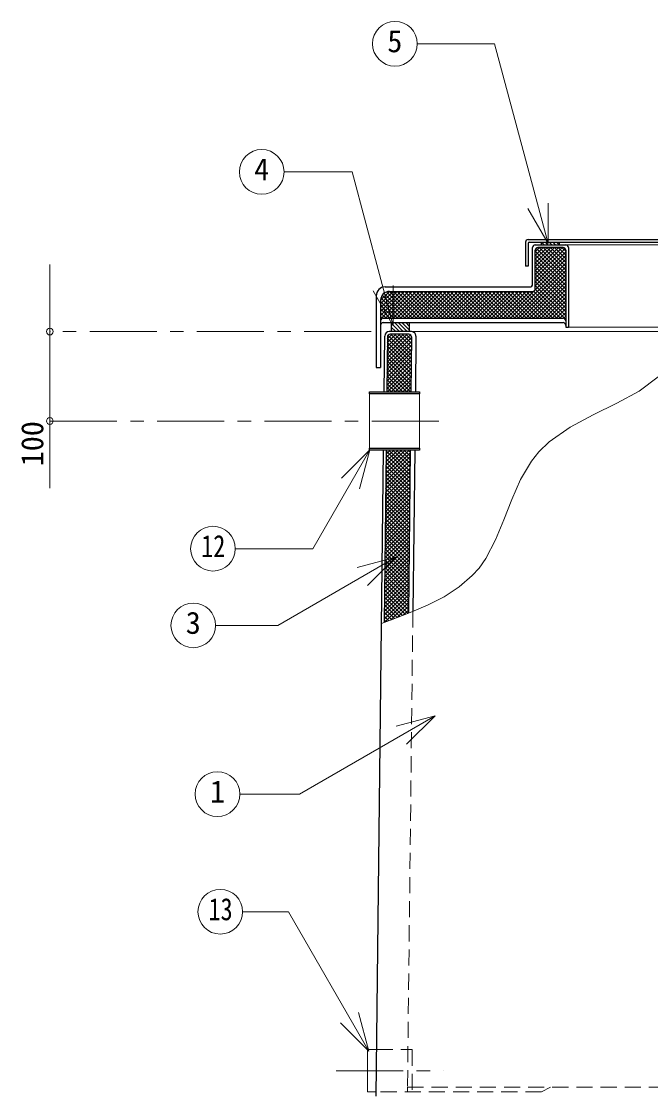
# Model space of a CAD drawing. Units: millimetres, scale not verified. Extents: x -3127 to 2948, y -2102 to 2112.
# Drawn here: x -921 to -217, y -1154 to 44 of the extents above; entities that cross this region are included whole.
import ezdxf
from ezdxf.enums import TextEntityAlignment as Align

# ---------------------------------------------------------------- set-up
doc = ezdxf.new("R2010")
doc.units = ezdxf.units.MM
doc.header["$LTSCALE"] = 15
doc.header["$PDMODE"] = 32
doc.header["$PDSIZE"] = 7.5
doc.linetypes.add('CHAIN1', pattern=[8, 5, -1, 1, -1])
doc.linetypes.add('DASHED1', pattern=[1.8, 1.2, -0.6])
doc.layers.add('0-0_ﾚｲﾔ1', color=7, linetype='Continuous', lineweight=18)
doc.styles.add('ＭＳ ゴシック', font='')
doc.styles.get('ＭＳ ゴシック').set_extended_font_data('MS Gothic')

msp = doc.modelspace()

# ---------------------------------------------------------------- linework, layer by layer
at = {"layer": '0-0_ﾚｲﾔ1'}
for p, q in [((-391.63, 19.36), (-478.17, 19.36)), ((-331.79, -204), (-391.63, 19.36)), ((-551.12, -123.9), (-627.07, -123.9)), ((-505, -296), (-551.12, -123.9)), ((-331.79, -204), (-354.29, -165.03)), ((-331.79, -204), (-331.79, -159)), ((-505, -296), (-505, -251)), ((-505, -296), (-527.5, -257.03)), ((-531.63, -372.25), (-531.63, -432.75)), ((-475.63, -372.25), (-475.63, -432.75)), ((-531.17, -434.71), (-594.99, -545.27)), ((-531.17, -434.71), (-562.99, -466.53)), ((-531.17, -434.71), (-542.81, -478.18)), ((-594.99, -545.27), (-681.65, -545.27)), ((-501.97, -554.78), (-545.44, -566.43)), ((-501.97, -554.78), (-533.79, -586.6)), ((-458.23, -732.17), (-609.93, -819.75)), ((-458.23, -732.17), (-501.7, -743.81)), ((-458.23, -732.17), (-490.05, -763.99)), ((-609.93, -819.75), (-676.61, -819.75)), ((-532.22, -1107.31), (-543.87, -1063.84)), ((-532.22, -1107.31), (-564.04, -1075.49)), ((-533.83, -1105.5), (-533.83, -1152.5)), ((-533.83, -1105.5), (-523.57, -1105.5)), ((-533.83, -1152.5), (-524.1, -1152.5))]:
    msp.add_line(p, q, dxfattribs=at)
at = {"layer": '0-0_ﾚｲﾔ1', "color": 5, "lineweight": 25}
for p, q in [((-357.08, -202.5), (-357.08, -229.5)), ((-354.08, -199.5), (-180.18, -199.5)), ((-352.58, -202.5), (-179.97, -202.5)), ((-339.08, -205.5), (-339.08, -202.5)), ((-319.08, -205.5), (-319.08, -202.5)), ((-354.08, -204), (-354.08, -229.5)), ((-349.08, -249.5), (-349.08, -208.5)), ((-346.08, -205.5), (-312.08, -205.5)), ((-346.08, -254.5), (-346.08, -211.5)), ((-315.08, -208.5), (-343.08, -208.5)), ((-312.08, -211.5), (-312.08, -297.5)), ((-309.08, -208.5), (-309.08, -297.5)), ((-354.08, -229.5), (-357.08, -229.5)), ((-514.08, -252.5), (-352.08, -252.5)), ((-509.08, -257.5), (-349.08, -257.5)), ((-519.08, -267.5), (-519.08, -342.5)), ((-516.08, -287.5), (-315.08, -287.5)), ((-516.08, -292.5), (-315.08, -292.5)), ((-507.27, -292.5), (-507.27, -302.5)), ((-487.27, -292.5), (-487.27, -302.5)), ((-312.08, -297.5), (-309.08, -297.5)), ((-515.27, -370), (-514.56, -307.44)), ((-511.57, -308.46), (-512.27, -370)), ((-484.56, -302.5), (-509.56, -302.5)), ((-487.57, -305.5), (-508.57, -305.5)), ((-484.57, -308.53), (-485.26, -370)), ((-479.56, -307.55), (-480.26, -370)), ((-524.15, -1157.5), (-516, -435)), ((-513, -435), (-515.17, -627.79)), ((-486, -435), (-488.06, -617.55)), ((-481, -435), (-483.03, -615.48))]:
    msp.add_line(p, q, dxfattribs=at)
at = {"layer": '0-0_ﾚｲﾔ1', "color": 4, "lineweight": 9}
for p, q in [((-339.08, -202.61), (-336.2, -205.5)), ((-334.95, -202.5), (-331.95, -205.5)), ((-330.71, -202.5), (-327.71, -205.5)), ((-326.47, -202.5), (-323.47, -205.5)), ((-322.22, -202.5), (-319.22, -205.5)), ((-346.08, -238.65), (-315.93, -208.5)), ((-346.08, -234.4), (-320.17, -208.5)), ((-346.08, -230.16), (-324.41, -208.5)), ((-346.08, -225.92), (-328.66, -208.5)), ((-346.08, -221.67), (-332.9, -208.5)), ((-346.08, -217.43), (-337.14, -208.5)), ((-346.08, -213.19), (-341.38, -208.5)), ((-346.08, -242.89), (-312.77, -209.58)), ((-346.08, -212.58), (-312.08, -246.58)), ((-346.08, -247.13), (-312.08, -213.13)), ((-345.12, -209.3), (-312.08, -242.34)), ((-341.68, -208.5), (-312.08, -238.1)), ((-337.44, -208.5), (-312.08, -233.85)), ((-333.2, -208.5), (-312.08, -229.61)), ((-328.95, -208.5), (-312.08, -225.37)), ((-324.71, -208.5), (-312.08, -221.13)), ((-320.47, -208.5), (-312.08, -216.88)), ((-316.22, -208.5), (-312.08, -212.64)), ((-179.76, -205.5), (-312.08, -205.5)), ((-889.08, -227.5), (-889.08, -477.5)), ((-373.72, -287.5), (-312.08, -225.86)), ((-346.51, -256.05), (-312.08, -221.62)), ((-346.08, -216.82), (-312.08, -250.82)), ((-346.08, -251.37), (-312.08, -217.37)), ((-346.08, -221.07), (-312.08, -255.07)), ((-346.08, -225.31), (-312.08, -259.31)), ((-369.47, -287.5), (-312.08, -230.1)), ((-365.23, -287.5), (-312.08, -234.34)), ((-360.99, -287.5), (-312.08, -238.59)), ((-346.08, -229.55), (-312.08, -263.55)), ((-346.08, -233.8), (-312.08, -267.8)), ((-346.08, -238.04), (-312.08, -272.04)), ((-356.75, -287.5), (-312.08, -242.83)), ((-352.5, -287.5), (-312.08, -247.07)), ((-348.26, -287.5), (-312.08, -251.31)), ((-346.08, -242.28), (-312.08, -276.28)), ((-346.08, -246.52), (-312.08, -280.52)), ((-346.08, -250.77), (-312.08, -284.77)), ((-519.08, -288.61), (-487.97, -257.5)), ((-519.08, -284.37), (-492.21, -257.5)), ((-519.08, -280.12), (-496.45, -257.5)), ((-519.08, -275.88), (-500.69, -257.5)), ((-519.08, -271.64), (-504.94, -257.5)), ((-519.08, -267.39), (-509.18, -257.5)), ((-517.37, -261.91), (-491.78, -287.5)), ((-515.34, -259.7), (-487.54, -287.5)), ((-513.72, -287.5), (-483.72, -257.5)), ((-512.64, -258.15), (-483.3, -287.5)), ((-509.48, -287.5), (-479.48, -257.5)), ((-509.06, -257.5), (-479.06, -287.5)), ((-505.24, -287.5), (-475.24, -257.5)), ((-504.81, -257.5), (-474.81, -287.5)), ((-500.99, -287.5), (-470.99, -257.5)), ((-500.57, -257.5), (-470.57, -287.5)), ((-496.75, -287.5), (-466.75, -257.5)), ((-496.33, -257.5), (-466.33, -287.5)), ((-492.51, -287.5), (-462.51, -257.5)), ((-492.08, -257.5), (-462.08, -287.5)), ((-488.27, -287.5), (-458.27, -257.5)), ((-487.84, -257.5), (-457.84, -287.5)), ((-484.02, -287.5), (-454.02, -257.5)), ((-483.6, -257.5), (-453.6, -287.5)), ((-479.78, -287.5), (-449.78, -257.5)), ((-479.36, -257.5), (-449.36, -287.5)), ((-475.54, -287.5), (-445.54, -257.5)), ((-475.11, -257.5), (-445.11, -287.5)), ((-471.3, -287.5), (-441.3, -257.5)), ((-470.87, -257.5), (-440.87, -287.5)), ((-467.05, -287.5), (-437.05, -257.5)), ((-466.63, -257.5), (-436.63, -287.5)), ((-462.81, -287.5), (-432.81, -257.5)), ((-462.39, -257.5), (-432.39, -287.5)), ((-458.57, -287.5), (-428.57, -257.5)), ((-458.14, -257.5), (-428.14, -287.5)), ((-454.33, -287.5), (-424.33, -257.5)), ((-453.9, -257.5), (-423.9, -287.5)), ((-450.08, -287.5), (-420.08, -257.5)), ((-449.66, -257.5), (-419.66, -287.5)), ((-445.84, -287.5), (-415.84, -257.5)), ((-445.42, -257.5), (-415.42, -287.5)), ((-441.6, -287.5), (-411.6, -257.5)), ((-441.17, -257.5), (-411.17, -287.5)), ((-437.36, -287.5), (-407.36, -257.5)), ((-436.93, -257.5), (-406.93, -287.5)), ((-433.11, -287.5), (-403.11, -257.5)), ((-432.69, -257.5), (-402.69, -287.5)), ((-428.87, -287.5), (-398.87, -257.5)), ((-428.44, -257.5), (-398.44, -287.5)), ((-424.63, -287.5), (-394.63, -257.5)), ((-424.2, -257.5), (-394.2, -287.5)), ((-420.38, -287.5), (-390.38, -257.5)), ((-419.96, -257.5), (-389.96, -287.5)), ((-416.14, -287.5), (-386.14, -257.5)), ((-415.72, -257.5), (-385.72, -287.5)), ((-411.9, -287.5), (-381.9, -257.5)), ((-411.47, -257.5), (-381.47, -287.5)), ((-407.66, -287.5), (-377.66, -257.5)), ((-407.23, -257.5), (-377.23, -287.5)), ((-403.41, -287.5), (-373.41, -257.5)), ((-402.99, -257.5), (-372.99, -287.5)), ((-399.17, -287.5), (-369.17, -257.5)), ((-398.75, -257.5), (-368.75, -287.5)), ((-394.93, -287.5), (-364.93, -257.5)), ((-394.5, -257.5), (-364.5, -287.5)), ((-390.69, -287.5), (-360.69, -257.5)), ((-390.26, -257.5), (-360.26, -287.5)), ((-386.44, -287.5), (-356.44, -257.5)), ((-386.02, -257.5), (-356.02, -287.5)), ((-382.2, -287.5), (-352.2, -257.5)), ((-381.78, -257.5), (-351.78, -287.5)), ((-377.96, -287.5), (-347.52, -257.06)), ((-377.53, -257.5), (-347.53, -287.5)), ((-373.29, -257.5), (-343.29, -287.5)), ((-369.05, -257.5), (-339.05, -287.5)), ((-364.81, -257.5), (-334.81, -287.5)), ((-360.56, -257.5), (-330.56, -287.5)), ((-356.32, -257.5), (-326.32, -287.5)), ((-352.08, -257.5), (-322.08, -287.5)), ((-348.03, -257.3), (-317.83, -287.5)), ((-346.12, -254.97), (-312.08, -289.01)), ((-344.02, -287.5), (-312.08, -255.56)), ((-339.77, -287.5), (-312.08, -259.8)), ((-519.08, -268.68), (-500.27, -287.5)), ((-519.08, -272.93), (-504.51, -287.5)), ((-518.71, -264.81), (-496.03, -287.5)), ((-335.53, -287.5), (-312.08, -264.04)), ((-331.29, -287.5), (-312.08, -268.28)), ((-327.05, -287.5), (-312.08, -272.53)), ((-519.08, -277.17), (-508.75, -287.5)), ((-519.08, -281.41), (-513, -287.5)), ((-519.08, -285.66), (-517.07, -287.66)), ((-322.8, -287.5), (-312.08, -276.77)), ((-318.56, -287.5), (-312.08, -281.01)), ((-314.4, -287.57), (-312.08, -285.26)), ((-519.08, -289.9), (-519.03, -289.95)), ((-507.27, -293.22), (-498, -302.5)), ((-507.27, -297.47), (-502.24, -302.5)), ((-503.75, -292.5), (-493.75, -302.5)), ((-499.51, -292.5), (-489.51, -302.5)), ((-495.27, -292.5), (-487.27, -300.5)), ((-491.03, -292.5), (-487.27, -296.25)), ((-312.21, -289.63), (-312.08, -289.5)), ((-309.08, -297.5), (-180.83, -297.5)), ((-511.89, -336.57), (-484.58, -309.26)), ((-511.84, -332.28), (-485.7, -306.15)), ((-511.79, -327.99), (-489.3, -305.5)), ((-511.74, -323.7), (-493.54, -305.5)), ((-511.69, -319.41), (-497.78, -305.5)), ((-511.65, -315.12), (-502.02, -305.5)), ((-511.6, -310.83), (-506.27, -305.5)), ((-511.59, -310.12), (-484.89, -336.82)), ((-510.88, -306.58), (-484.84, -332.62)), ((-507.72, -305.5), (-484.79, -328.43)), ((-507.27, -301.71), (-506.48, -302.5)), ((-503.48, -305.5), (-484.75, -324.23)), ((-499.24, -305.5), (-484.7, -320.03)), ((-495, -305.5), (-484.65, -315.84)), ((-490.75, -305.5), (-484.61, -311.64)), ((-486.16, -305.85), (-484.92, -307.08)), ((-484.56, -302.5), (-181.87, -302.5)), ((-512.03, -349.45), (-484.72, -322.14)), ((-511.98, -345.15), (-484.68, -317.84)), ((-511.94, -340.86), (-484.63, -313.55)), ((-511.73, -322.7), (-485.03, -349.4)), ((-511.68, -318.51), (-484.98, -345.21)), ((-511.64, -314.31), (-484.94, -341.01)), ((-512.18, -362.32), (-484.87, -335.01)), ((-512.13, -358.03), (-484.82, -330.72)), ((-512.08, -353.74), (-484.77, -326.43)), ((-511.87, -335.29), (-485.17, -361.99)), ((-511.83, -331.09), (-485.13, -357.79)), ((-511.78, -326.9), (-485.08, -353.6)), ((-512.23, -366.61), (-484.92, -339.3)), ((-511.97, -343.68), (-485.65, -370)), ((-511.92, -339.48), (-485.22, -366.18)), ((-511.37, -370), (-484.97, -343.59)), ((-512.11, -356.26), (-498.38, -370)), ((-512.06, -352.07), (-494.14, -370)), ((-512.02, -347.87), (-489.89, -370)), ((-507.13, -370), (-485.01, -347.88)), ((-502.88, -370), (-485.06, -352.17)), ((-498.64, -370), (-485.11, -356.46)), ((-512.25, -368.85), (-511.11, -370)), ((-512.2, -364.65), (-506.86, -370)), ((-512.16, -360.46), (-502.62, -370)), ((-494.4, -370), (-485.16, -360.76)), ((-490.16, -370), (-485.21, -365.05)), ((-485.91, -370), (-485.26, -369.34)), ((-513.39, -469.6), (-486.08, -442.29)), ((-513.34, -465.3), (-486.03, -437.99)), ((-513.29, -461.01), (-487.27, -435)), ((-513.24, -456.72), (-491.52, -435)), ((-513.2, -452.43), (-495.76, -435)), ((-513.15, -448.14), (-500, -435)), ((-513.1, -443.85), (-504.25, -435)), ((-513.06, -440.17), (-486.36, -466.87)), ((-513.05, -439.56), (-508.49, -435)), ((-513.01, -435.97), (-486.31, -462.67)), ((-513, -435.27), (-512.73, -435)), ((-509.75, -435), (-486.26, -458.48)), ((-505.5, -435), (-486.21, -454.28)), ((-501.26, -435), (-486.17, -450.09)), ((-497.02, -435), (-486.12, -445.89)), ((-492.78, -435), (-486.07, -441.7)), ((-488.53, -435), (-486.03, -437.5)), ((-513.53, -482.47), (-486.22, -455.16)), ((-513.49, -478.18), (-486.18, -450.87)), ((-513.44, -473.89), (-486.13, -446.58)), ((-513.2, -452.76), (-486.5, -479.46)), ((-513.15, -448.56), (-486.45, -475.26)), ((-513.1, -444.36), (-486.4, -471.07)), ((-513.63, -491.05), (-486.32, -463.74)), ((-513.58, -486.76), (-486.27, -459.45)), ((-513.34, -465.34), (-486.64, -492.04)), ((-513.29, -461.15), (-486.59, -487.85)), ((-513.25, -456.95), (-486.55, -483.65)), ((-513.78, -503.92), (-486.47, -476.61)), ((-513.73, -499.63), (-486.42, -472.32)), ((-513.68, -495.34), (-486.37, -468.03)), ((-513.48, -477.93), (-486.78, -504.63)), ((-513.44, -473.73), (-486.74, -500.43)), ((-513.39, -469.54), (-486.69, -496.24)), ((-513.92, -516.8), (-486.61, -489.49)), ((-513.87, -512.51), (-486.56, -485.2)), ((-513.83, -508.21), (-486.52, -480.9)), ((-513.63, -490.51), (-486.92, -517.21)), ((-513.58, -486.32), (-486.88, -513.02)), ((-513.53, -482.12), (-486.83, -508.82)), ((-514.07, -529.67), (-486.76, -502.36)), ((-514.02, -525.38), (-486.71, -498.07)), ((-513.97, -521.09), (-486.66, -493.78)), ((-513.77, -503.1), (-487.07, -529.8)), ((-513.72, -498.9), (-487.02, -525.6)), ((-513.67, -494.71), (-486.97, -521.41)), ((-514.16, -538.25), (-486.85, -510.94)), ((-514.12, -533.96), (-486.81, -506.65)), ((-513.86, -511.49), (-487.16, -538.19)), ((-513.81, -507.29), (-487.11, -533.99)), ((-514.31, -551.13), (-487, -523.82)), ((-514.26, -546.83), (-486.95, -519.52)), ((-514.21, -542.54), (-486.9, -515.23)), ((-514, -524.08), (-487.3, -550.78)), ((-513.96, -519.88), (-487.26, -546.58)), ((-513.91, -515.68), (-487.21, -542.39)), ((-514.45, -564), (-487.14, -536.69)), ((-514.41, -559.71), (-487.1, -532.4)), ((-514.36, -555.42), (-487.05, -528.11)), ((-514.15, -536.66), (-487.45, -563.36)), ((-514.1, -532.47), (-487.4, -559.17)), ((-514.05, -528.27), (-487.35, -554.97)), ((-514.6, -576.87), (-487.29, -549.56)), ((-514.55, -572.58), (-487.24, -545.27)), ((-514.5, -568.29), (-487.19, -540.98)), ((-514.29, -549.25), (-487.59, -575.95)), ((-514.24, -545.05), (-487.54, -571.75)), ((-514.19, -540.86), (-487.49, -567.56)), ((-514.75, -589.75), (-487.44, -562.44)), ((-514.7, -585.45), (-487.39, -558.14)), ((-514.65, -581.16), (-487.34, -553.85)), ((-514.43, -561.83), (-487.73, -588.53)), ((-514.38, -557.64), (-487.68, -584.34)), ((-514.34, -553.44), (-487.63, -580.14)), ((-514.84, -598.33), (-487.53, -571.02)), ((-514.79, -594.04), (-487.48, -566.73)), ((-514.57, -574.42), (-487.87, -601.12)), ((-514.52, -570.22), (-487.82, -596.92)), ((-514.48, -566.03), (-487.78, -592.73)), ((-514.99, -611.2), (-487.68, -583.89)), ((-514.94, -606.91), (-487.63, -579.6)), ((-514.89, -602.62), (-487.58, -575.31)), ((-514.67, -582.81), (-487.97, -609.51)), ((-514.62, -578.61), (-487.92, -605.31)), ((-515.13, -624.07), (-487.82, -596.76)), ((-515.08, -619.78), (-487.77, -592.47)), ((-515.04, -615.49), (-487.73, -588.18)), ((-514.81, -595.4), (-491.38, -618.82)), ((-514.76, -591.2), (-488.32, -617.65)), ((-514.71, -587), (-488.01, -613.71)), ((-514.95, -607.98), (-500.59, -622.34)), ((-514.9, -603.79), (-497.52, -621.17)), ((-514.86, -599.59), (-494.45, -619.99)), ((-514.27, -627.46), (-487.87, -601.05)), ((-507.57, -625), (-487.92, -605.35)), ((-500.73, -622.4), (-487.97, -609.64)), ((-515.09, -620.57), (-509.83, -625.83)), ((-515.05, -616.37), (-506.73, -624.69)), ((-515, -612.18), (-503.66, -623.52)), ((-493.85, -619.77), (-488.02, -613.93)), ((-515.14, -624.76), (-512.94, -626.97))]:
    msp.add_line(p, q, dxfattribs=at)
at = {"layer": '0-0_ﾚｲﾔ1', "color": 4, "linetype": 'CHAIN1', "lineweight": 9}
for p, q in [((-529.58, -302.5), (-889.08, -302.5)), ((-889.08, -402.5), (-440.63, -402.5)), ((-568.83, -1129), (-448.83, -1129))]:
    msp.add_line(p, q, dxfattribs=at)
at = {"layer": '0-0_ﾚｲﾔ1', "linetype": 'DASHED1'}
for p, q in [((-483.03, -615.48), (-489.04, -1147.5)), ((-489.04, -1147.5), (310.88, -1147.5))]:
    msp.add_line(p, q, dxfattribs=at)
at = {"layer": '0-0_ﾚｲﾔ1', "color": 4, "linetype": 'DASHED1', "lineweight": 9}
for p, q in [((-523.57, -1105.5), (-483.83, -1105.5)), ((-483.83, -1105.5), (-483.83, -1152.5)), ((-489.04, -1147.5), (-489.09, -1152.5)), ((-329.07, -1147.5), (-339.13, -1152.5)), ((-339.13, -1152.5), (-524.1, -1152.5))]:
    msp.add_line(p, q, dxfattribs=at)
at = {"layer": '0-0_ﾚｲﾔ1', "color": 5, "lineweight": 25}
msp.add_lwpolyline([(-524.08, -262.5), (-524.08, -342.5), (-519.08, -342.5)], dxfattribs=at)
at = {"layer": '0-0_ﾚｲﾔ1'}
for points in [[(-208.73, -353.24), (-230.04, -369.03), (-254.91, -382.67), (-281.3, -395.66), (-307.18, -409.52), (-330.51, -425.78), (-342.08, -436.9), (-350.5, -447.57), (-362.46, -468.08), (-372.24, -490.31), (-381.15, -513.13), (-390.44, -535.44), (-401.4, -556.11), (-409.03, -566.92), (-416.52, -575.32), (-431.32, -588.07), (-448.14, -598.96), (-466.54, -608.4), (-486.07, -616.79), (-506.31, -624.53), (-518.19, -628.89)], [(-501.97, -554.78), (-634.09, -631.06), (-703.66, -631.06)], [(-532.22, -1107.31), (-622.29, -951.3), (-673.46, -951.3)]]:
    msp.add_lwpolyline(points, dxfattribs=at)
at = {"layer": '0-0_ﾚｲﾔ1', "color": 5, "lineweight": 25}
for points in [[(-531.63, -370), (-475.63, -370), (-475.63, -372.25), (-531.63, -372.25)], [(-531.63, -432.75), (-475.63, -432.75), (-475.63, -435), (-531.63, -435)]]:
    msp.add_lwpolyline(points, close=True, dxfattribs=at)
at = {"layer": '0-0_ﾚｲﾔ1'}
for centre in [(-503.17, 19.36), (-652.07, -123.9), (-706.65, -545.27), (-728.66, -631.06), (-701.61, -819.75), (-698.46, -951.3)]:
    msp.add_circle(centre, 25, dxfattribs=at)
at = {"layer": '0-0_ﾚｲﾔ1', "color": 5, "lineweight": 25}
for centre, radius, start, end in [((-354.08, -202.5), 3, 90, 180), ((-352.58, -204), 1.5, 90, 180), ((-346.08, -208.5), 3, 90, 180), ((-343.08, -211.5), 3, 90, 180), ((-315.08, -211.5), 3, 0, 90), ((-312.08, -208.5), 3, 0, 90), ((-352.08, -249.5), 3, 270, 0), ((-514.08, -262.5), 10, 90, 180), ((-509.08, -267.5), 10, 90, 180), ((-349.08, -254.5), 3, 270, 0), ((-516.08, -290.5), 3, 90, 180), ((-516.08, -295.5), 3, 90, 180), ((-315.08, -290.5), 3, 0, 90), ((-315.08, -295.5), 3, 0, 90), ((-509.56, -307.5), 5, 90, 179.35347), ((-508.57, -308.5), 3, 90, 179.35347), ((-487.57, -308.5), 3, 359.35347, 90), ((-484.56, -307.5), 5, 359.35347, 90)]:
    msp.add_arc(centre, radius, start, end, dxfattribs=at)
at = {"layer": '0-0_ﾚｲﾔ1', "color": 1}
for p in [(-889.08, -302.5), (-889.08, -402.5)]:
    msp.add_point(p, dxfattribs=at)

# ---------------------------------------------------------------- texts
at = {"layer": '0-0_ﾚｲﾔ1', "style": 'ＭＳ ゴシック'}
for s, p in [('5', (-511.61, 2.48)), ('4', (-660.51, -140.77)), ('3', (-737.1, -647.93)), ('1', (-710.05, -836.63))]:
    msp.add_text(s, height=24.74, dxfattribs=at).set_placement(p, align=Align.BOTTOM_LEFT)
msp.add_text('100', height=24.74, rotation=90, dxfattribs=at).set_placement((-889.08, -453.12), align=Align.BOTTOM_LEFT)
at = {"layer": '0-0_ﾚｲﾔ1', "style": 'ＭＳ ゴシック', "width": 0.8}
for s, p in [('12', (-719.78, -562.14)), ('13', (-711.58, -968.18))]:
    msp.add_text(s, height=24.74, dxfattribs=at).set_placement(p, align=Align.BOTTOM_LEFT)

doc.saveas('drawing.dxf')
